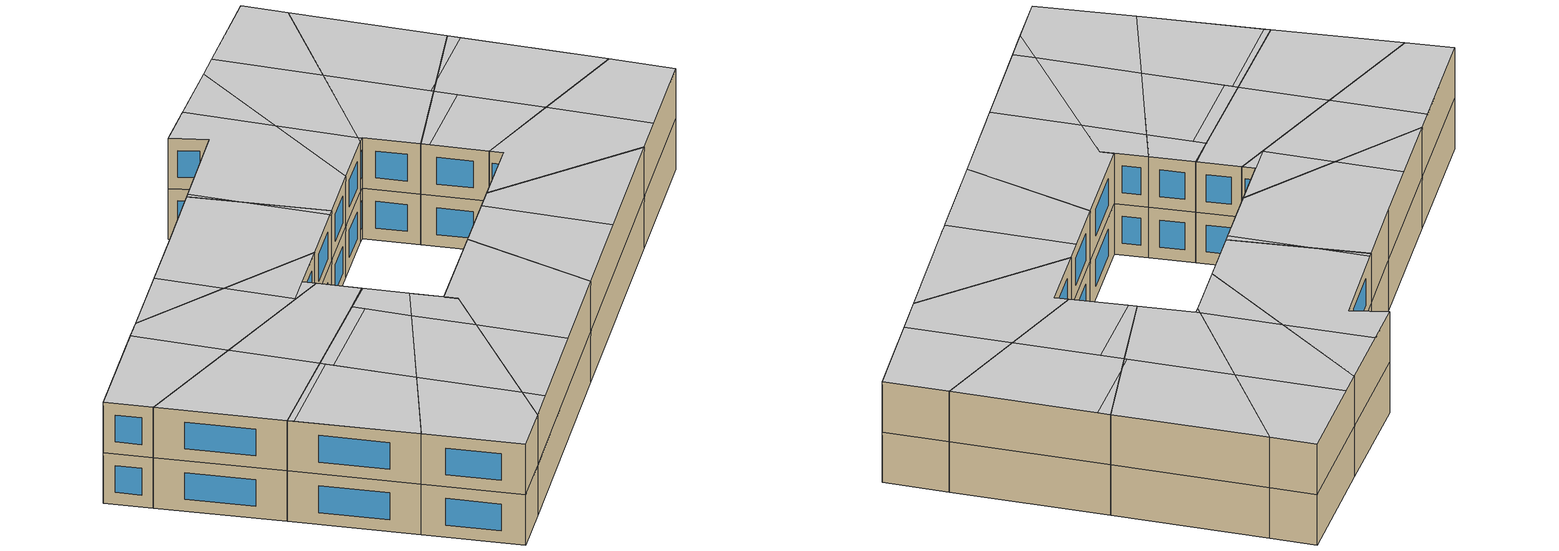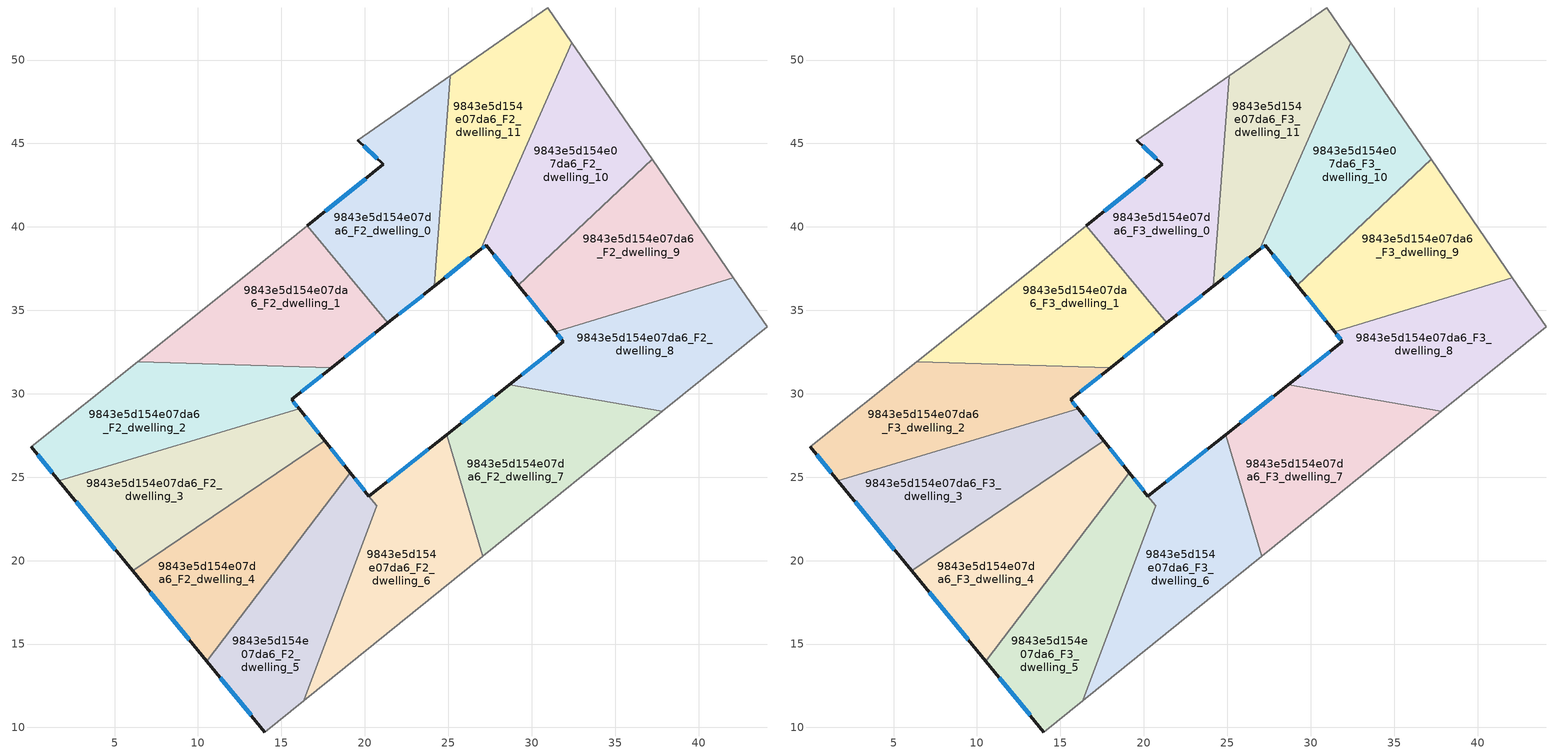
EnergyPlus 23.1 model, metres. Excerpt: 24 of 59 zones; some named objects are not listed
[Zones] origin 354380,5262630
9843e5d154e07da6_F2_dwelling_0
 floor to 9843e5d154e07da6_F1_dwelling_0 (EU_floor_Construction): 25.12,49.05 24.15,36.43 21.39,34.24 16.55,40.06 21.11,43.76 19.57,45.2 z6
 wall outside (EU_wall_Construction): 21.39,34.24 24.15,36.43 / 19.57,45.2 21.11,43.76 16.55,40.06 z6:9
 wall to 9843e5d154e07da6_F2_dwelling_11 (EU_wall_Construction): 24.15,36.43 25.12,49.05 z6:9
 wall to 9843e5d154e07da6_F2_dwelling_1 (EU_wall_Construction): 16.55,40.06 21.39,34.24 z6:9
 wall adiabatic (EU_wall_Construction): 25.12,49.05 19.57,45.2 z6:9
 window (EU_Window_Construction): 22.03,34.76 23.5,35.92 / 20.04,42.89 17.62,40.93 / 19.93,44.86 20.75,44.1 z6.7:8.3
9843e5d154e07da6_F2_dwelling_1
 floor to 9843e5d154e07da6_F1_dwelling_1 (EU_floor_Construction): 16.55,40.06 21.39,34.24 18.01,31.56 6.39,31.91 13.11,37.27 z6
 wall outside (EU_wall_Construction): 18.01,31.56 21.39,34.24 z6:9
 wall to 9843e5d154e07da6_F2_dwelling_2 (EU_wall_Construction): 6.39,31.91 18.01,31.56 z6:9
 wall adiabatic (EU_wall_Construction): 16.55,40.06 13.11,37.27 6.39,31.91 z6:9
 window (EU_Window_Construction): 18.8,32.19 20.59,33.61 z6.7:8.3
9843e5d154e07da6_F2_dwelling_10
 floor to 9843e5d154e07da6_F1_dwelling_10 (EU_floor_Construction): 32.4,51.04 37.21,44.05 29.2,36.51 27.27,38.91 26.96,38.66 z6
 wall outside (EU_wall_Construction): 26.96,38.66 27.27,38.91 29.2,36.51 z6:9
 wall to 9843e5d154e07da6_F2_dwelling_11 (EU_wall_Construction): 32.4,51.04 26.96,38.66 z6:9
 wall adiabatic (EU_wall_Construction): 37.21,44.05 32.4,51.04 z6:9
 wall to 9843e5d154e07da6_F2_dwelling_9 (EU_wall_Construction): 29.2,36.51 37.21,44.05 z6:9
 window (EU_Window_Construction): 27.72,38.35 28.74,37.07 / 27.03,38.72 27.2,38.85 z6.7:8.3
9843e5d154e07da6_F2_dwelling_11
 floor to 9843e5d154e07da6_F1_dwelling_11 (EU_floor_Construction): 30.97,53.12 32.4,51.04 26.96,38.66 24.15,36.43 25.12,49.05 z6
 wall outside (EU_wall_Construction): 24.15,36.43 26.96,38.66 z6:9
 wall adiabatic (EU_wall_Construction): 32.4,51.04 30.97,53.12 25.12,49.05 z6:9
 window (EU_Window_Construction): 24.81,36.96 26.3,38.14 z6.7:8.3
9843e5d154e07da6_F2_dwelling_2
 floor to 9843e5d154e07da6_F1_dwelling_2 (EU_floor_Construction): 18.01,31.56 15.61,29.66 16.07,29.09 1.67,24.8 0.01,26.83 6.39,31.91 z6
 wall outside (EU_wall_Construction): 16.07,29.09 15.61,29.66 18.01,31.56 / 0.01,26.83 1.67,24.8 z6:9
 wall to 9843e5d154e07da6_F2_dwelling_3 (EU_wall_Construction): 1.67,24.8 16.07,29.09 z6:9
 wall adiabatic (EU_wall_Construction): 6.39,31.91 0.01,26.83 z6:9
 window (EU_Window_Construction): 16.18,30.11 17.45,31.12 / 15.96,29.23 15.72,29.53 / 0.4,26.35 1.28,25.28 z6.7:8.3
9843e5d154e07da6_F2_dwelling_3
 floor to 9843e5d154e07da6_F1_dwelling_3 (EU_floor_Construction): 16.07,29.09 17.59,27.2 6.1,19.39 1.67,24.8 z6
 wall outside (EU_wall_Construction): 17.59,27.2 16.07,29.09 / 1.67,24.8 6.1,19.39 z6:9
 wall to 9843e5d154e07da6_F2_dwelling_4 (EU_wall_Construction): 6.1,19.39 17.59,27.2 z6:9
 window (EU_Window_Construction): 17.23,27.64 16.42,28.65 / 2.71,23.53 5.06,20.66 z6.7:8.3
9843e5d154e07da6_F2_dwelling_4
 floor to 9843e5d154e07da6_F1_dwelling_4 (EU_floor_Construction): 17.59,27.2 19.12,25.28 10.53,13.97 6.1,19.39 z6
 wall outside (EU_wall_Construction): 19.12,25.28 17.59,27.2 / 6.1,19.39 10.53,13.97 z6:9
 wall to 9843e5d154e07da6_F2_dwelling_5 (EU_wall_Construction): 10.53,13.97 19.12,25.28 z6:9
 window (EU_Window_Construction): 18.76,25.73 17.94,26.75 / 7.14,18.12 9.48,15.24 z6.7:8.3
9843e5d154e07da6_F2_dwelling_5
 floor to 9843e5d154e07da6_F1_dwelling_5 (EU_floor_Construction): 19.12,25.28 20.71,23.28 16.32,11.61 14,9.73 10.53,13.97 z6
 wall outside (EU_wall_Construction): 10.53,13.97 14,9.73 / 20.25,23.86 19.12,25.28 z6:9
 wall adiabatic (EU_wall_Construction): 14,9.73 16.32,11.61 z6:9
 wall to 9843e5d154e07da6_F2_dwelling_6 (EU_wall_Construction): 16.32,11.61 20.71,23.28 20.25,23.86 z6:9
 window (EU_Window_Construction): 11.34,12.98 13.18,10.73 / 19.98,24.19 19.38,24.95 z6.7:8.3
9843e5d154e07da6_F2_dwelling_6
 floor to 9843e5d154e07da6_F1_dwelling_6 (EU_floor_Construction): 24.9,27.56 27.06,20.27 16.32,11.61 20.71,23.28 20.25,23.86 z6
 wall outside (EU_wall_Construction): 24.9,27.56 20.25,23.86 z6:9
 wall to 9843e5d154e07da6_F2_dwelling_7 (EU_wall_Construction): 27.06,20.27 24.9,27.56 z6:9
 wall adiabatic (EU_wall_Construction): 16.32,11.61 27.06,20.27 z6:9
 window (EU_Window_Construction): 23.8,26.69 21.34,24.73 z6.7:8.3
9843e5d154e07da6_F2_dwelling_7
 floor to 9843e5d154e07da6_F1_dwelling_7 (EU_floor_Construction): 37.83,28.95 27.06,20.27 24.9,27.56 28.65,30.54 z6
 wall outside (EU_wall_Construction): 28.65,30.54 24.9,27.56 z6:9
 wall to 9843e5d154e07da6_F2_dwelling_8 (EU_wall_Construction): 37.83,28.95 28.65,30.54 z6:9
 wall adiabatic (EU_wall_Construction): 27.06,20.27 37.83,28.95 z6:9
 window (EU_Window_Construction): 27.77,29.84 25.78,28.26 z6.7:8.3
9843e5d154e07da6_F2_dwelling_8
 floor to 9843e5d154e07da6_F1_dwelling_8 (EU_floor_Construction): 42.09,36.96 44.11,34.02 37.83,28.95 28.65,30.54 31.9,33.12 31.43,33.72 z6
 wall outside (EU_wall_Construction): 31.43,33.72 31.9,33.12 28.65,30.54 z6:9
 wall to 9843e5d154e07da6_F2_dwelling_9 (EU_wall_Construction): 42.09,36.96 31.43,33.72 z6:9
 wall adiabatic (EU_wall_Construction): 37.83,28.95 44.11,34.02 42.09,36.96 z6:9
 window (EU_Window_Construction): 31.14,32.52 29.42,31.15 / 31.54,33.58 31.79,33.26 z6.7:8.3
9843e5d154e07da6_F2_dwelling_9
 floor to 9843e5d154e07da6_F1_dwelling_9 (EU_floor_Construction): 37.21,44.05 42.09,36.96 31.43,33.72 29.2,36.51 z6
 wall outside (EU_wall_Construction): 29.2,36.51 31.43,33.72 z6:9
 wall adiabatic (EU_wall_Construction): 42.09,36.96 37.21,44.05 z6:9
 window (EU_Window_Construction): 29.72,35.85 30.9,34.37 z6.7:8.3
9843e5d154e07da6_F3_dwelling_0
 floor to 9843e5d154e07da6_F2_dwelling_0 (EU_floor_Construction): 25.12,49.05 24.15,36.43 21.39,34.24 16.55,40.06 21.11,43.76 19.57,45.2 z9
 wall outside (EU_wall_Construction): 21.39,34.24 24.15,36.43 / 19.57,45.2 21.11,43.76 16.55,40.06 z9:12
 wall to 9843e5d154e07da6_F3_dwelling_11 (EU_wall_Construction): 24.15,36.43 25.12,49.05 z9:12
 wall to 9843e5d154e07da6_F3_dwelling_1 (EU_wall_Construction): 16.55,40.06 21.39,34.24 z9:12
 wall adiabatic (EU_wall_Construction): 25.12,49.05 19.57,45.2 z9:12
 window (EU_Window_Construction): 22.03,34.76 23.5,35.92 / 20.04,42.89 17.62,40.93 / 19.93,44.86 20.75,44.1 z9.7:11.3
 ceiling to 9843e5d154e07da6_F4_dwelling_6 (EU_floor_Construction): 24.15,36.43 24.63,42.7 21.83,46.77 21.79,46.74 19.57,45.2 21.11,43.76 16.82,40.28 16.76,40.23 18.42,37.81 21.39,34.24 z12
 ceiling to 9843e5d154e07da6_F4_dwelling_7 (EU_floor_Construction): 24.63,42.7 25.12,49.05 21.83,46.77 z12
 ceiling to 9843e5d154e07da6_F4_dwelling_4 (EU_floor_Construction): 18.42,37.81 16.76,40.23 16.55,40.06 z12
9843e5d154e07da6_F3_dwelling_1
 floor to 9843e5d154e07da6_F2_dwelling_1 (EU_floor_Construction): 16.55,40.06 21.39,34.24 18.01,31.56 6.39,31.91 13.11,37.27 z9
 wall outside (EU_wall_Construction): 18.01,31.56 21.39,34.24 z9:12
 wall to 9843e5d154e07da6_F3_dwelling_2 (EU_wall_Construction): 6.39,31.91 18.01,31.56 z9:12
 wall adiabatic (EU_wall_Construction): 16.55,40.06 13.11,37.27 6.39,31.91 z9:12
 window (EU_Window_Construction): 18.8,32.19 20.59,33.61 z9.7:11.3
 ceiling to 9843e5d154e07da6_F4_dwelling_4 (EU_floor_Construction): 21.05,33.98 18.42,37.81 16.55,40.06 13.11,37.27 9.99,34.79 12.08,31.74 18.01,31.56 z12
 ceiling to 9843e5d154e07da6_F4_dwelling_2 (EU_floor_Construction): 12.08,31.74 9.99,34.79 6.39,31.91 z12
 ceiling to 9843e5d154e07da6_F4_dwelling_6 (EU_floor_Construction): 21.39,34.24 18.42,37.81 21.05,33.98 z12
9843e5d154e07da6_F3_dwelling_10
 floor to 9843e5d154e07da6_F2_dwelling_10 (EU_floor_Construction): 32.4,51.04 37.21,44.05 29.2,36.51 27.27,38.91 26.96,38.66 z9
 wall outside (EU_wall_Construction): 26.96,38.66 27.27,38.91 29.2,36.51 z9:12
 wall to 9843e5d154e07da6_F3_dwelling_11 (EU_wall_Construction): 32.4,51.04 26.96,38.66 z9:12
 wall adiabatic (EU_wall_Construction): 37.21,44.05 32.4,51.04 z9:12
 wall to 9843e5d154e07da6_F3_dwelling_9 (EU_wall_Construction): 29.2,36.51 37.21,44.05 z9:12
 window (EU_Window_Construction): 27.72,38.35 28.74,37.07 / 27.03,38.72 27.2,38.85 z9.7:11.3
 ceiling adiabatic (EU_roof_Construction): 33.85,40.89 37.21,44.05 32.4,51.04 29.76,45.03 33.01,40.31 z12; 27.24,38.89 27.13,39.06 26.96,38.66 z12
 ceiling to 9843e5d154e07da6_F4_dwelling_7 (EU_floor_Construction): 33.1,40.18 29.76,45.03 27.13,39.06 27.24,38.89 27.27,38.91 29.2,36.51 z12
 ceiling to 9843e5d154e07da6_F4_dwelling_10 (EU_floor_Construction): 33.85,40.89 33.01,40.31 33.1,40.18 z12
9843e5d154e07da6_F3_dwelling_11
 floor to 9843e5d154e07da6_F2_dwelling_11 (EU_floor_Construction): 30.97,53.12 32.4,51.04 26.96,38.66 24.15,36.43 25.12,49.05 z9
 wall outside (EU_wall_Construction): 24.15,36.43 26.96,38.66 z9:12
 wall adiabatic (EU_wall_Construction): 32.4,51.04 30.97,53.12 25.12,49.05 z9:12
 window (EU_Window_Construction): 24.81,36.96 26.3,38.14 z9.7:11.3
 ceiling to 9843e5d154e07da6_F4_dwelling_7 (EU_floor_Construction): 27.13,39.06 29.76,45.03 26.39,49.94 25.12,49.05 24.63,42.7 z12
 ceiling adiabatic (EU_roof_Construction): 29.76,45.03 32.4,51.04 30.97,53.12 26.39,49.94 z12
 ceiling to 9843e5d154e07da6_F4_dwelling_6 (EU_floor_Construction): 26.96,38.66 27.13,39.06 24.63,42.7 24.15,36.43 z12
9843e5d154e07da6_F3_dwelling_2
 floor to 9843e5d154e07da6_F2_dwelling_2 (EU_floor_Construction): 18.01,31.56 15.61,29.66 16.07,29.09 1.67,24.8 0.01,26.83 6.39,31.91 z9
 wall outside (EU_wall_Construction): 16.07,29.09 15.61,29.66 18.01,31.56 / 0.01,26.83 1.67,24.8 z9:12
 wall to 9843e5d154e07da6_F3_dwelling_3 (EU_wall_Construction): 1.67,24.8 16.07,29.09 z9:12
 wall adiabatic (EU_wall_Construction): 6.39,31.91 0.01,26.83 z9:12
 window (EU_Window_Construction): 16.18,30.11 17.45,31.12 / 15.96,29.23 15.72,29.53 / 0.4,26.35 1.28,25.28 z9.7:11.3
 ceiling to 9843e5d154e07da6_F4_dwelling_2 (EU_floor_Construction): 16.07,29.09 15.61,29.66 14.26,28.58 12.09,31.74 6.39,31.91 5.36,31.09 8.32,26.79 z12
 ceiling adiabatic (EU_roof_Construction): 18.01,31.56 12.09,31.74 14.26,28.58 z12
 ceiling to 9843e5d154e07da6_F4_dwelling_0 (EU_floor_Construction): 8.32,26.79 5.36,31.09 0.01,26.83 1.67,24.8 z12
9843e5d154e07da6_F3_dwelling_3
 floor to 9843e5d154e07da6_F2_dwelling_3 (EU_floor_Construction): 16.07,29.09 17.59,27.2 6.1,19.39 1.67,24.8 z9
 wall outside (EU_wall_Construction): 17.59,27.2 16.07,29.09 / 1.67,24.8 6.1,19.39 z9:12
 wall to 9843e5d154e07da6_F3_dwelling_4 (EU_wall_Construction): 6.1,19.39 17.59,27.2 z9:12
 window (EU_Window_Construction): 17.23,27.64 16.42,28.65 / 2.71,23.53 5.06,20.66 z9.7:11.3
 ceiling to 9843e5d154e07da6_F4_dwelling_0 (EU_floor_Construction): 11.08,22.77 8.32,26.79 1.67,24.8 6.1,19.39 z12
 ceiling to 9843e5d154e07da6_F4_dwelling_2 (EU_floor_Construction): 15.96,26.09 15.94,26.13 17.55,27.24 16.07,29.09 8.32,26.79 11.08,22.77 z12
 ceiling to 9843e5d154e07da6_F4_dwelling_5 (EU_floor_Construction): 17.58,27.2 17.55,27.24 15.94,26.13 15.96,26.09 z12
9843e5d154e07da6_F3_dwelling_4
 floor to 9843e5d154e07da6_F2_dwelling_4 (EU_floor_Construction): 17.59,27.2 19.12,25.28 10.53,13.97 6.1,19.39 z9
 wall outside (EU_wall_Construction): 19.12,25.28 17.59,27.2 / 6.1,19.39 10.53,13.97 z9:12
 wall to 9843e5d154e07da6_F3_dwelling_5 (EU_wall_Construction): 10.53,13.97 19.12,25.28 z9:12
 window (EU_Window_Construction): 18.76,25.73 17.94,26.75 / 7.14,18.12 9.48,15.24 z9.7:11.3
 ceiling to 9843e5d154e07da6_F4_dwelling_1 (EU_floor_Construction): 10.53,13.97 13.99,18.53 11.26,22.5 6.32,19.11 z12
 ceiling to 9843e5d154e07da6_F4_dwelling_3 (EU_floor_Construction): 13.99,18.53 17.75,23.49 16.37,25.51 11.5,22.16 z12
 ceiling to 9843e5d154e07da6_F4_dwelling_0 (EU_floor_Construction): 11.26,22.5 11.08,22.77 6.1,19.39 6.32,19.11 z12
 ceiling to 9843e5d154e07da6_F4_dwelling_2 (EU_floor_Construction): 16.37,25.51 15.96,26.09 11.08,22.77 11.5,22.16 z12
 ceiling to 9843e5d154e07da6_F4_dwelling_5 (EU_floor_Construction): 17.76,23.49 19.11,25.28 17.58,27.2 15.96,26.09 z12
9843e5d154e07da6_F3_dwelling_5
 floor to 9843e5d154e07da6_F2_dwelling_5 (EU_floor_Construction): 19.12,25.28 20.71,23.28 16.32,11.61 14,9.73 10.53,13.97 z9
 wall outside (EU_wall_Construction): 10.53,13.97 14,9.73 / 20.25,23.86 19.12,25.28 z9:12
 wall adiabatic (EU_wall_Construction): 14,9.73 16.32,11.61 z9:12
 wall to 9843e5d154e07da6_F3_dwelling_6 (EU_wall_Construction): 16.32,11.61 20.71,23.28 20.25,23.86 z9:12
 window (EU_Window_Construction): 11.34,12.98 13.18,10.73 / 19.98,24.19 19.38,24.95 z9.7:11.3
 ceiling to 9843e5d154e07da6_F4_dwelling_3 (EU_floor_Construction): 17.18,13.89 19.72,20.64 17.75,23.49 13.99,18.53 z12
 ceiling to 9843e5d154e07da6_F4_dwelling_1 (EU_floor_Construction): 16.32,11.61 17.18,13.89 13.99,18.53 10.53,13.97 14,9.73 z12
 ceiling to 9843e5d154e07da6_F4_dwelling_5 (EU_floor_Construction): 19.72,20.64 20.71,23.28 19.23,25.13 19.12,25.28 17.76,23.49 z12
9843e5d154e07da6_F3_dwelling_6
 floor to 9843e5d154e07da6_F2_dwelling_6 (EU_floor_Construction): 24.9,27.56 27.06,20.27 16.32,11.61 20.71,23.28 20.25,23.86 z9
 wall outside (EU_wall_Construction): 24.9,27.56 20.25,23.86 z9:12
 wall to 9843e5d154e07da6_F3_dwelling_7 (EU_wall_Construction): 27.06,20.27 24.9,27.56 z9:12
 wall adiabatic (EU_wall_Construction): 16.32,11.61 27.06,20.27 z9:12
 window (EU_Window_Construction): 23.8,26.69 21.34,24.73 z9.7:11.3
 ceiling to 9843e5d154e07da6_F4_dwelling_5 (EU_floor_Construction): 27.06,20.27 24.9,27.56 20.25,23.86 20.71,23.28 19.72,20.64 22.5,16.59 z12
 ceiling to 9843e5d154e07da6_F4_dwelling_3 (EU_floor_Construction): 22.5,16.59 19.72,20.63 17.18,13.89 17.88,12.87 z12
 ceiling to 9843e5d154e07da6_F4_dwelling_1 (EU_floor_Construction): 17.88,12.87 17.18,13.89 16.32,11.61 z12
9843e5d154e07da6_F3_dwelling_7
 floor to 9843e5d154e07da6_F2_dwelling_7 (EU_floor_Construction): 37.83,28.95 27.06,20.27 24.9,27.56 28.65,30.54 z9
 wall outside (EU_wall_Construction): 28.65,30.54 24.9,27.56 z9:12
 wall to 9843e5d154e07da6_F3_dwelling_8 (EU_wall_Construction): 37.83,28.95 28.65,30.54 z9:12
 wall adiabatic (EU_wall_Construction): 27.06,20.27 37.83,28.95 z9:12
 window (EU_Window_Construction): 27.77,29.84 25.78,28.26 z9.7:11.3
 ceiling to 9843e5d154e07da6_F4_dwelling_8 (EU_floor_Construction): 37.83,28.95 28.65,30.54 27.76,29.83 27.62,29.72 27.61,29.71 31.58,23.92 31.9,24.17 32.01,24.26 32.36,24.55 z12
 ceiling to 9843e5d154e07da6_F4_dwelling_5 (EU_floor_Construction): 31.47,23.82 31.58,23.92 27.61,29.71 24.9,27.56 27.06,20.27 z12
9843e5d154e07da6_F3_dwelling_8
 floor to 9843e5d154e07da6_F2_dwelling_8 (EU_floor_Construction): 42.09,36.96 44.11,34.02 37.83,28.95 28.65,30.54 31.9,33.12 31.43,33.72 z9
 wall outside (EU_wall_Construction): 31.43,33.72 31.9,33.12 28.65,30.54 z9:12
 wall to 9843e5d154e07da6_F3_dwelling_9 (EU_wall_Construction): 42.09,36.96 31.43,33.72 z9:12
 wall adiabatic (EU_wall_Construction): 37.83,28.95 44.11,34.02 42.09,36.96 z9:12
 window (EU_Window_Construction): 31.14,32.52 29.42,31.15 / 31.54,33.58 31.79,33.26 z9.7:11.3
 ceiling to 9843e5d154e07da6_F4_dwelling_8 (EU_floor_Construction): 39.74,30.5 36.48,35.25 31.43,33.72 31.9,33.12 28.65,30.54 37.83,28.95 z12
 ceiling to 9843e5d154e07da6_F4_dwelling_10 (EU_floor_Construction): 44.11,34.02 42.09,36.96 36.48,35.25 39.74,30.5 z12
9843e5d154e07da6_F3_dwelling_9
 floor to 9843e5d154e07da6_F2_dwelling_9 (EU_floor_Construction): 37.21,44.05 42.09,36.96 31.43,33.72 29.2,36.51 z9
 wall outside (EU_wall_Construction): 29.2,36.51 31.43,33.72 z9:12
 wall adiabatic (EU_wall_Construction): 42.09,36.96 37.21,44.05 z9:12
 window (EU_Window_Construction): 29.72,35.85 30.9,34.37 z9.7:11.3
 ceiling to 9843e5d154e07da6_F4_dwelling_10 (EU_floor_Construction): 42.09,36.96 37.61,43.47 33.85,40.89 33.1,40.18 36.48,35.25 z12
 ceiling to 9843e5d154e07da6_F4_dwelling_9 (EU_floor_Construction): 37.61,43.47 37.21,44.05 33.85,40.89 z12
 ceiling to 9843e5d154e07da6_F4_dwelling_8 (EU_floor_Construction): 36.48,35.25 33.83,39.11 29.49,36.13 31.43,33.72 z12
 ceiling to 9843e5d154e07da6_F4_dwelling_7 (EU_floor_Construction): 33.83,39.11 33.1,40.18 29.2,36.51 29.49,36.13 z12
[Building]
EU S2 Campaign: North Axis=0; Terrain=City; Solar Distribution=FullExterior
[Site:Location]
Budapest.Ferenc.Liszt.Intl.AP: Latitude=47.437; Longitude=19.256; Time Zone=1; Elevation=185
[SizingPeriod:WeatherFileDays]
AnnualSizingPeriod: Begin Month=1; Begin Day of Month=1; End Month=12; End Day of Month=31; Day of Week for Start Day=Monday; Use Weather File Daylight Saving Period=No; Use Weather File Rain and Snow Indicators=No
[MATERIAL]
EU_InternalMass_Material: Roughness=MediumRough; Thickness=0.1; Conductivity=1; Density=1800; Specific Heat=900; Thermal Absorptance=0.9; Solar Absorptance=0.7; Visible Absorptance=0.7
[MATERIAL:NOMASS] Roughness=MediumRough; Thermal Absorptance=0.9; Solar Absorptance=0.7; Visible Absorptance=0.7
Name | Thermal Resistance
EU_wall_NoMass | 0.832559
EU_roof_NoMass | 1.39638
EU_floor_NoMass | 0.872794
[WINDOWMATERIAL:SIMPLEGLAZINGSYSTEM]
EU_Window_SimpleGlazing: UFactor=2.79869; Solar Heat Gain Coefficient=0.75; Visible Transmittance=0.75
[CONSTRUCTION]
EU_wall_Construction: EU_wall_NoMass
EU_roof_Construction: EU_roof_NoMass
EU_floor_Construction: EU_floor_NoMass
EU_Window_Construction: EU_Window_SimpleGlazing
EU_InternalMass_Construction: EU_InternalMass_Material
[ZONE] Type=1; Multiplier=1; Ceiling Height=autocalculate; Floor Area=autocalculate; Part of Total Floor Area=Yes
Name | Volume
9843e5d154e07da6_F2_dwelling_0; 9843e5d154e07da6_F3_dwelling_0 | 195.883
9843e5d154e07da6_F2_dwelling_1; 9843e5d154e07da6_F3_dwelling_1 | 195.905
9843e5d154e07da6_F2_dwelling_10; 9843e5d154e07da6_F3_dwelling_10; 9843e5d154e07da6_F2_dwelling_9; 9843e5d154e07da6_F3_dwelling_9 | 195.876
9843e5d154e07da6_F2_dwelling_11; 9843e5d154e07da6_F3_dwelling_11 | 195.863
9843e5d154e07da6_F2_dwelling_2; 9843e5d154e07da6_F3_dwelling_2 | 195.862
9843e5d154e07da6_F2_dwelling_3; 9843e5d154e07da6_F3_dwelling_3 | 195.915
9843e5d154e07da6_F2_dwelling_4; 9843e5d154e07da6_F3_dwelling_4 | 195.86
9843e5d154e07da6_F2_dwelling_5; 9843e5d154e07da6_F3_dwelling_5 | 194.479
9843e5d154e07da6_F2_dwelling_6; 9843e5d154e07da6_F3_dwelling_6 | 197.288
9843e5d154e07da6_F2_dwelling_7; 9843e5d154e07da6_F3_dwelling_7 | 195.909
9843e5d154e07da6_F2_dwelling_8; 9843e5d154e07da6_F3_dwelling_8 | 195.891
[INTERNALMASS] Construction=EU_InternalMass_Construction
Name | Zone or ZoneList | Surface Area
9843e5d154e07da6_F2_dwelling_0_EU_InternalMass | 9843e5d154e07da6_F2_dwelling_0 | 65.2944
9843e5d154e07da6_F2_dwelling_1_EU_InternalMass | 9843e5d154e07da6_F2_dwelling_1 | 65.3015
9843e5d154e07da6_F2_dwelling_2_EU_InternalMass | 9843e5d154e07da6_F2_dwelling_2 | 65.2873
9843e5d154e07da6_F2_dwelling_3_EU_InternalMass | 9843e5d154e07da6_F2_dwelling_3 | 65.3051
9843e5d154e07da6_F2_dwelling_4_EU_InternalMass | 9843e5d154e07da6_F2_dwelling_4 | 65.2865
9843e5d154e07da6_F2_dwelling_5_EU_InternalMass | 9843e5d154e07da6_F2_dwelling_5 | 64.8325
9843e5d154e07da6_F2_dwelling_6_EU_InternalMass | 9843e5d154e07da6_F2_dwelling_6 | 65.7635
9843e5d154e07da6_F2_dwelling_7_EU_InternalMass | 9843e5d154e07da6_F2_dwelling_7 | 65.303
9843e5d154e07da6_F2_dwelling_8_EU_InternalMass | 9843e5d154e07da6_F2_dwelling_8 | 65.2969
9843e5d154e07da6_F2_dwelling_9_EU_InternalMass | 9843e5d154e07da6_F2_dwelling_9 | 65.2919
9843e5d154e07da6_F2_dwelling_10_EU_InternalMass | 9843e5d154e07da6_F2_dwelling_10 | 65.2919
9843e5d154e07da6_F2_dwelling_11_EU_InternalMass | 9843e5d154e07da6_F2_dwelling_11 | 65.2875
9843e5d154e07da6_F3_dwelling_0_EU_InternalMass | 9843e5d154e07da6_F3_dwelling_0 | 65.2944
9843e5d154e07da6_F3_dwelling_1_EU_InternalMass | 9843e5d154e07da6_F3_dwelling_1 | 65.3015
9843e5d154e07da6_F3_dwelling_2_EU_InternalMass | 9843e5d154e07da6_F3_dwelling_2 | 65.2873
9843e5d154e07da6_F3_dwelling_3_EU_InternalMass | 9843e5d154e07da6_F3_dwelling_3 | 65.3051
9843e5d154e07da6_F3_dwelling_4_EU_InternalMass | 9843e5d154e07da6_F3_dwelling_4 | 65.2865
9843e5d154e07da6_F3_dwelling_5_EU_InternalMass | 9843e5d154e07da6_F3_dwelling_5 | 64.8325
9843e5d154e07da6_F3_dwelling_6_EU_InternalMass | 9843e5d154e07da6_F3_dwelling_6 | 65.7635
9843e5d154e07da6_F3_dwelling_7_EU_InternalMass | 9843e5d154e07da6_F3_dwelling_7 | 65.303
9843e5d154e07da6_F3_dwelling_8_EU_InternalMass | 9843e5d154e07da6_F3_dwelling_8 | 65.2969
9843e5d154e07da6_F3_dwelling_9_EU_InternalMass | 9843e5d154e07da6_F3_dwelling_9 | 65.2919
9843e5d154e07da6_F3_dwelling_10_EU_InternalMass | 9843e5d154e07da6_F3_dwelling_10 | 65.2919
9843e5d154e07da6_F3_dwelling_11_EU_InternalMass | 9843e5d154e07da6_F3_dwelling_11 | 65.2875
[OTHEREQUIPMENT] Fuel Type=Electricity; Design Level Calculation Method=Watts/Area; Power per Zone Floor Area=1; Fraction Latent=0; Fraction Radiant=0; Fraction Lost=0; Carbon Dioxide Generation Rate=0; EndUse Subcategory=EU_Step8_InternalGains
Name | Zone or ZoneList or Space or SpaceList | Schedule
EU_Step8_InternalGain_9843e5d154e07da6_F2_dwelling_0_f000 | 9843e5d154e07da6_F2_dwelling_0 | EU_Step8_GainSchedule_9843e5d154e07da6_F2_dwelling_0_f000
EU_Step8_InternalGain_9843e5d154e07da6_F2_dwelling_1_f000 | 9843e5d154e07da6_F2_dwelling_1 | EU_Step8_GainSchedule_9843e5d154e07da6_F2_dwelling_1_f000
EU_Step8_InternalGain_9843e5d154e07da6_F2_dwelling_2_f000 | 9843e5d154e07da6_F2_dwelling_2 | EU_Step8_GainSchedule_9843e5d154e07da6_F2_dwelling_2_f000
EU_Step8_InternalGain_9843e5d154e07da6_F2_dwelling_3_f000 | 9843e5d154e07da6_F2_dwelling_3 | EU_Step8_GainSchedule_9843e5d154e07da6_F2_dwelling_3_f000
EU_Step8_InternalGain_9843e5d154e07da6_F2_dwelling_4_f000 | 9843e5d154e07da6_F2_dwelling_4 | EU_Step8_GainSchedule_9843e5d154e07da6_F2_dwelling_4_f000
EU_Step8_InternalGain_9843e5d154e07da6_F2_dwelling_5_f000 | 9843e5d154e07da6_F2_dwelling_5 | EU_Step8_GainSchedule_9843e5d154e07da6_F2_dwelling_5_f000
EU_Step8_InternalGain_9843e5d154e07da6_F2_dwelling_6_f000 | 9843e5d154e07da6_F2_dwelling_6 | EU_Step8_GainSchedule_9843e5d154e07da6_F2_dwelling_6_f000
EU_Step8_InternalGain_9843e5d154e07da6_F2_dwelling_7_f000 | 9843e5d154e07da6_F2_dwelling_7 | EU_Step8_GainSchedule_9843e5d154e07da6_F2_dwelling_7_f000
EU_Step8_InternalGain_9843e5d154e07da6_F2_dwelling_8_f000 | 9843e5d154e07da6_F2_dwelling_8 | EU_Step8_GainSchedule_9843e5d154e07da6_F2_dwelling_8_f000
EU_Step8_InternalGain_9843e5d154e07da6_F2_dwelling_9_f000 | 9843e5d154e07da6_F2_dwelling_9 | EU_Step8_GainSchedule_9843e5d154e07da6_F2_dwelling_9_f000
EU_Step8_InternalGain_9843e5d154e07da6_F2_dwelling_10_f000 | 9843e5d154e07da6_F2_dwelling_10 | EU_Step8_GainSchedule_9843e5d154e07da6_F2_dwelling_10_f000
EU_Step8_InternalGain_9843e5d154e07da6_F2_dwelling_11_f000 | 9843e5d154e07da6_F2_dwelling_11 | EU_Step8_GainSchedule_9843e5d154e07da6_F2_dwelling_11_f000
EU_Step8_InternalGain_9843e5d154e07da6_F3_dwelling_0_f000 | 9843e5d154e07da6_F3_dwelling_0 | EU_Step8_GainSchedule_9843e5d154e07da6_F3_dwelling_0_f000
EU_Step8_InternalGain_9843e5d154e07da6_F3_dwelling_1_f000 | 9843e5d154e07da6_F3_dwelling_1 | EU_Step8_GainSchedule_9843e5d154e07da6_F3_dwelling_1_f000
EU_Step8_InternalGain_9843e5d154e07da6_F3_dwelling_2_f000 | 9843e5d154e07da6_F3_dwelling_2 | EU_Step8_GainSchedule_9843e5d154e07da6_F3_dwelling_2_f000
EU_Step8_InternalGain_9843e5d154e07da6_F3_dwelling_3_f000 | 9843e5d154e07da6_F3_dwelling_3 | EU_Step8_GainSchedule_9843e5d154e07da6_F3_dwelling_3_f000
EU_Step8_InternalGain_9843e5d154e07da6_F3_dwelling_4_f000 | 9843e5d154e07da6_F3_dwelling_4 | EU_Step8_GainSchedule_9843e5d154e07da6_F3_dwelling_4_f000
EU_Step8_InternalGain_9843e5d154e07da6_F3_dwelling_5_f000 | 9843e5d154e07da6_F3_dwelling_5 | EU_Step8_GainSchedule_9843e5d154e07da6_F3_dwelling_5_f000
EU_Step8_InternalGain_9843e5d154e07da6_F3_dwelling_6_f000 | 9843e5d154e07da6_F3_dwelling_6 | EU_Step8_GainSchedule_9843e5d154e07da6_F3_dwelling_6_f000
EU_Step8_InternalGain_9843e5d154e07da6_F3_dwelling_7_f000 | 9843e5d154e07da6_F3_dwelling_7 | EU_Step8_GainSchedule_9843e5d154e07da6_F3_dwelling_7_f000
EU_Step8_InternalGain_9843e5d154e07da6_F3_dwelling_8_f000 | 9843e5d154e07da6_F3_dwelling_8 | EU_Step8_GainSchedule_9843e5d154e07da6_F3_dwelling_8_f000
EU_Step8_InternalGain_9843e5d154e07da6_F3_dwelling_9_f000 | 9843e5d154e07da6_F3_dwelling_9 | EU_Step8_GainSchedule_9843e5d154e07da6_F3_dwelling_9_f000
EU_Step8_InternalGain_9843e5d154e07da6_F3_dwelling_10_f000 | 9843e5d154e07da6_F3_dwelling_10 | EU_Step8_GainSchedule_9843e5d154e07da6_F3_dwelling_10_f000
EU_Step8_InternalGain_9843e5d154e07da6_F3_dwelling_11_f000 | 9843e5d154e07da6_F3_dwelling_11 | EU_Step8_GainSchedule_9843e5d154e07da6_F3_dwelling_11_f000
[ZONEVENTILATION:DESIGNFLOWRATE] Schedule=EU_AlwaysOn; Design Flow Rate Calculation Method=AirChanges/Hour; Air Changes per Hour=0.475469; Ventilation Type=Natural; Fan Pressure Rise=0; Fan Total Efficiency=1; Constant Term Coefficient=1; Temperature Term Coefficient=0; Velocity Term Coefficient=0; Velocity Squared Term Coefficient=0; Minimum Indoor Temperature=-100; Maximum Indoor Temperature=100; Delta Temperature=-100; Minimum Outdoor Temperature=-100; Maximum Outdoor Temperature=100; Maximum Wind Speed=40
Name | Zone or ZoneList or Space or SpaceList
EU_ConstantAir_9843e5d154e07da6_F2_dwelling_0 | 9843e5d154e07da6_F2_dwelling_0
EU_ConstantAir_9843e5d154e07da6_F2_dwelling_1 | 9843e5d154e07da6_F2_dwelling_1
EU_ConstantAir_9843e5d154e07da6_F2_dwelling_2 | 9843e5d154e07da6_F2_dwelling_2
EU_ConstantAir_9843e5d154e07da6_F2_dwelling_3 | 9843e5d154e07da6_F2_dwelling_3
EU_ConstantAir_9843e5d154e07da6_F2_dwelling_4 | 9843e5d154e07da6_F2_dwelling_4
EU_ConstantAir_9843e5d154e07da6_F2_dwelling_5 | 9843e5d154e07da6_F2_dwelling_5
EU_ConstantAir_9843e5d154e07da6_F2_dwelling_6 | 9843e5d154e07da6_F2_dwelling_6
EU_ConstantAir_9843e5d154e07da6_F2_dwelling_7 | 9843e5d154e07da6_F2_dwelling_7
EU_ConstantAir_9843e5d154e07da6_F2_dwelling_8 | 9843e5d154e07da6_F2_dwelling_8
EU_ConstantAir_9843e5d154e07da6_F2_dwelling_9 | 9843e5d154e07da6_F2_dwelling_9
EU_ConstantAir_9843e5d154e07da6_F2_dwelling_10 | 9843e5d154e07da6_F2_dwelling_10
EU_ConstantAir_9843e5d154e07da6_F2_dwelling_11 | 9843e5d154e07da6_F2_dwelling_11
EU_ConstantAir_9843e5d154e07da6_F3_dwelling_0 | 9843e5d154e07da6_F3_dwelling_0
EU_ConstantAir_9843e5d154e07da6_F3_dwelling_1 | 9843e5d154e07da6_F3_dwelling_1
EU_ConstantAir_9843e5d154e07da6_F3_dwelling_2 | 9843e5d154e07da6_F3_dwelling_2
EU_ConstantAir_9843e5d154e07da6_F3_dwelling_3 | 9843e5d154e07da6_F3_dwelling_3
EU_ConstantAir_9843e5d154e07da6_F3_dwelling_4 | 9843e5d154e07da6_F3_dwelling_4
EU_ConstantAir_9843e5d154e07da6_F3_dwelling_5 | 9843e5d154e07da6_F3_dwelling_5
EU_ConstantAir_9843e5d154e07da6_F3_dwelling_6 | 9843e5d154e07da6_F3_dwelling_6
EU_ConstantAir_9843e5d154e07da6_F3_dwelling_7 | 9843e5d154e07da6_F3_dwelling_7
EU_ConstantAir_9843e5d154e07da6_F3_dwelling_8 | 9843e5d154e07da6_F3_dwelling_8
EU_ConstantAir_9843e5d154e07da6_F3_dwelling_9 | 9843e5d154e07da6_F3_dwelling_9
EU_ConstantAir_9843e5d154e07da6_F3_dwelling_10 | 9843e5d154e07da6_F3_dwelling_10
EU_ConstantAir_9843e5d154e07da6_F3_dwelling_11 | 9843e5d154e07da6_F3_dwelling_11
[HVACTEMPLATE:ZONE:IDEALLOADSAIRSYSTEM] System Availability Schedule=EU_AlwaysOn; Maximum Heating Supply Air Temperature=50; Minimum Cooling Supply Air Temperature=13; Maximum Heating Supply Air Humidity Ratio=0.0156; Minimum Cooling Supply Air Humidity Ratio=0.0077; Heating Limit=NoLimit; Cooling Limit=NoLimit; Heating Availability Schedule=EU_AlwaysOn; Cooling Availability Schedule=EU_CoolingOff; Dehumidification Control Type=ConstantSensibleHeatRatio; Cooling Sensible Heat Ratio=0.7; Dehumidification Setpoint=60; Humidification Control Type=None; Humidification Setpoint=30; Outdoor Air Method=None; Outdoor Air Flow Rate per Person=0.00944; Outdoor Air Flow Rate per Zone Floor Area=0; Outdoor Air Flow Rate per Zone=0; Demand Controlled Ventilation Type=None; Outdoor Air Economizer Type=NoEconomizer; Heat Recovery Type=None; Sensible Heat Recovery Effectiveness=0.7; Latent Heat Recovery Effectiveness=0.65
Name | Template Thermostat
9843e5d154e07da6_F2_dwelling_0 | EU_HeatOnly_9843e5d154e07da6_F2_dwelling_0
9843e5d154e07da6_F2_dwelling_1 | EU_HeatOnly_9843e5d154e07da6_F2_dwelling_1
9843e5d154e07da6_F2_dwelling_2 | EU_HeatOnly_9843e5d154e07da6_F2_dwelling_2
9843e5d154e07da6_F2_dwelling_3 | EU_HeatOnly_9843e5d154e07da6_F2_dwelling_3
9843e5d154e07da6_F2_dwelling_4 | EU_HeatOnly_9843e5d154e07da6_F2_dwelling_4
9843e5d154e07da6_F2_dwelling_5 | EU_HeatOnly_9843e5d154e07da6_F2_dwelling_5
9843e5d154e07da6_F2_dwelling_6 | EU_HeatOnly_9843e5d154e07da6_F2_dwelling_6
9843e5d154e07da6_F2_dwelling_7 | EU_HeatOnly_9843e5d154e07da6_F2_dwelling_7
9843e5d154e07da6_F2_dwelling_8 | EU_HeatOnly_9843e5d154e07da6_F2_dwelling_8
9843e5d154e07da6_F2_dwelling_9 | EU_HeatOnly_9843e5d154e07da6_F2_dwelling_9
9843e5d154e07da6_F2_dwelling_10 | EU_HeatOnly_9843e5d154e07da6_F2_dwelling_10
9843e5d154e07da6_F2_dwelling_11 | EU_HeatOnly_9843e5d154e07da6_F2_dwelling_11
9843e5d154e07da6_F3_dwelling_0 | EU_HeatOnly_9843e5d154e07da6_F3_dwelling_0
9843e5d154e07da6_F3_dwelling_1 | EU_HeatOnly_9843e5d154e07da6_F3_dwelling_1
9843e5d154e07da6_F3_dwelling_2 | EU_HeatOnly_9843e5d154e07da6_F3_dwelling_2
9843e5d154e07da6_F3_dwelling_3 | EU_HeatOnly_9843e5d154e07da6_F3_dwelling_3
9843e5d154e07da6_F3_dwelling_4 | EU_HeatOnly_9843e5d154e07da6_F3_dwelling_4
9843e5d154e07da6_F3_dwelling_5 | EU_HeatOnly_9843e5d154e07da6_F3_dwelling_5
9843e5d154e07da6_F3_dwelling_6 | EU_HeatOnly_9843e5d154e07da6_F3_dwelling_6
9843e5d154e07da6_F3_dwelling_7 | EU_HeatOnly_9843e5d154e07da6_F3_dwelling_7
9843e5d154e07da6_F3_dwelling_8 | EU_HeatOnly_9843e5d154e07da6_F3_dwelling_8
9843e5d154e07da6_F3_dwelling_9 | EU_HeatOnly_9843e5d154e07da6_F3_dwelling_9
9843e5d154e07da6_F3_dwelling_10 | EU_HeatOnly_9843e5d154e07da6_F3_dwelling_10
9843e5d154e07da6_F3_dwelling_11 | EU_HeatOnly_9843e5d154e07da6_F3_dwelling_11
[SIZING:ZONE] Zone Cooling Design Supply Air Temperature Input Method=SupplyAirTemperature; Zone Cooling Design Supply Air Temperature=13; Zone Heating Design Supply Air Temperature Input Method=SupplyAirTemperature; Zone Heating Design Supply Air Temperature=50; Zone Cooling Design Supply Air Humidity Ratio=0.008; Zone Heating Design Supply Air Humidity Ratio=0.008; Cooling Design Air Flow Method=DesignDay; Cooling Design Air Flow Rate=0; Cooling Minimum Air Flow per Zone Floor Area=0.000762; Cooling Minimum Air Flow=0; Cooling Minimum Air Flow Fraction=0.2; Heating Design Air Flow Method=DesignDay; Heating Design Air Flow Rate=0; Heating Maximum Air Flow per Zone Floor Area=0.002032; Heating Maximum Air Flow=0.141576; Heating Maximum Air Flow Fraction=0.3; Account for Dedicated Outdoor Air System=No; Dedicated Outdoor Air System Control Strategy=NeutralSupplyAir; Dedicated Outdoor Air Low Setpoint Temperature for Design=autosize; Dedicated Outdoor Air High Setpoint Temperature for Design=autosize; Zone Load Sizing Method=Sensible Load Only No Latent Load; Zone Latent Cooling Design Supply Air Humidity Ratio Input Method=HumidityRatioDifference; Zone Cooling Design Supply Air Humidity Ratio Difference=0.005; Zone Latent Heating Design Supply Air Humidity Ratio Input Method=HumidityRatioDifference; Zone Humidification Design Supply Air Humidity Ratio Difference=0.005
9843e5d154e07da6_F2_dwelling_0; 9843e5d154e07da6_F2_dwelling_1; 9843e5d154e07da6_F2_dwelling_2; 9843e5d154e07da6_F2_dwelling_3; 9843e5d154e07da6_F2_dwelling_4; 9843e5d154e07da6_F2_dwelling_5; 9843e5d154e07da6_F2_dwelling_6; 9843e5d154e07da6_F2_dwelling_7; 9843e5d154e07da6_F2_dwelling_8; 9843e5d154e07da6_F2_dwelling_9; 9843e5d154e07da6_F2_dwelling_10; 9843e5d154e07da6_F2_dwelling_11; 9843e5d154e07da6_F3_dwelling_0; 9843e5d154e07da6_F3_dwelling_1; 9843e5d154e07da6_F3_dwelling_2; 9843e5d154e07da6_F3_dwelling_3; 9843e5d154e07da6_F3_dwelling_4; 9843e5d154e07da6_F3_dwelling_5; 9843e5d154e07da6_F3_dwelling_6; 9843e5d154e07da6_F3_dwelling_7; 9843e5d154e07da6_F3_dwelling_8; 9843e5d154e07da6_F3_dwelling_9; 9843e5d154e07da6_F3_dwelling_10; 9843e5d154e07da6_F3_dwelling_11
[SCHEDULE:CONSTANT]
Name | Hourly Value
EU_AlwaysOn | 1
EU_CoolingOff | 0
[SCHEDULE:FILE] Column Number=1; Rows to Skip at Top=0; Number of Hours of Data=8760; Column Separator=Comma; Interpolate to Timestep=No; Minutes per Item=60; Adjust Schedule for Daylight Savings=Yes
Name | File
EU_Step8_GainSchedule_9843e5d154e07da6_F2_dwelling_0_f000 | ../../schedules/9843e5d154e07da6/9843e5d154e07da6_F2_dwelling_0_f000_gain.csv
EU_Step8_GainSchedule_9843e5d154e07da6_F2_dwelling_1_f000 | ../../schedules/9843e5d154e07da6/9843e5d154e07da6_F2_dwelling_1_f000_gain.csv
EU_Step8_GainSchedule_9843e5d154e07da6_F2_dwelling_2_f000 | ../../schedules/9843e5d154e07da6/9843e5d154e07da6_F2_dwelling_2_f000_gain.csv
EU_Step8_GainSchedule_9843e5d154e07da6_F2_dwelling_3_f000 | ../../schedules/9843e5d154e07da6/9843e5d154e07da6_F2_dwelling_3_f000_gain.csv
EU_Step8_GainSchedule_9843e5d154e07da6_F2_dwelling_4_f000 | ../../schedules/9843e5d154e07da6/9843e5d154e07da6_F2_dwelling_4_f000_gain.csv
EU_Step8_GainSchedule_9843e5d154e07da6_F2_dwelling_5_f000 | ../../schedules/9843e5d154e07da6/9843e5d154e07da6_F2_dwelling_5_f000_gain.csv
EU_Step8_GainSchedule_9843e5d154e07da6_F2_dwelling_6_f000 | ../../schedules/9843e5d154e07da6/9843e5d154e07da6_F2_dwelling_6_f000_gain.csv
EU_Step8_GainSchedule_9843e5d154e07da6_F2_dwelling_7_f000 | ../../schedules/9843e5d154e07da6/9843e5d154e07da6_F2_dwelling_7_f000_gain.csv
EU_Step8_GainSchedule_9843e5d154e07da6_F2_dwelling_8_f000 | ../../schedules/9843e5d154e07da6/9843e5d154e07da6_F2_dwelling_8_f000_gain.csv
EU_Step8_GainSchedule_9843e5d154e07da6_F2_dwelling_9_f000 | ../../schedules/9843e5d154e07da6/9843e5d154e07da6_F2_dwelling_9_f000_gain.csv
EU_Step8_GainSchedule_9843e5d154e07da6_F2_dwelling_10_f000 | ../../schedules/9843e5d154e07da6/9843e5d154e07da6_F2_dwelling_10_f000_gain.csv
EU_Step8_GainSchedule_9843e5d154e07da6_F2_dwelling_11_f000 | ../../schedules/9843e5d154e07da6/9843e5d154e07da6_F2_dwelling_11_f000_gain.csv
EU_Step8_GainSchedule_9843e5d154e07da6_F3_dwelling_0_f000 | ../../schedules/9843e5d154e07da6/9843e5d154e07da6_F3_dwelling_0_f000_gain.csv
EU_Step8_GainSchedule_9843e5d154e07da6_F3_dwelling_1_f000 | ../../schedules/9843e5d154e07da6/9843e5d154e07da6_F3_dwelling_1_f000_gain.csv
EU_Step8_GainSchedule_9843e5d154e07da6_F3_dwelling_2_f000 | ../../schedules/9843e5d154e07da6/9843e5d154e07da6_F3_dwelling_2_f000_gain.csv
EU_Step8_GainSchedule_9843e5d154e07da6_F3_dwelling_3_f000 | ../../schedules/9843e5d154e07da6/9843e5d154e07da6_F3_dwelling_3_f000_gain.csv
EU_Step8_GainSchedule_9843e5d154e07da6_F3_dwelling_4_f000 | ../../schedules/9843e5d154e07da6/9843e5d154e07da6_F3_dwelling_4_f000_gain.csv
EU_Step8_GainSchedule_9843e5d154e07da6_F3_dwelling_5_f000 | ../../schedules/9843e5d154e07da6/9843e5d154e07da6_F3_dwelling_5_f000_gain.csv
EU_Step8_GainSchedule_9843e5d154e07da6_F3_dwelling_6_f000 | ../../schedules/9843e5d154e07da6/9843e5d154e07da6_F3_dwelling_6_f000_gain.csv
EU_Step8_GainSchedule_9843e5d154e07da6_F3_dwelling_7_f000 | ../../schedules/9843e5d154e07da6/9843e5d154e07da6_F3_dwelling_7_f000_gain.csv
EU_Step8_GainSchedule_9843e5d154e07da6_F3_dwelling_8_f000 | ../../schedules/9843e5d154e07da6/9843e5d154e07da6_F3_dwelling_8_f000_gain.csv
EU_Step8_GainSchedule_9843e5d154e07da6_F3_dwelling_9_f000 | ../../schedules/9843e5d154e07da6/9843e5d154e07da6_F3_dwelling_9_f000_gain.csv
EU_Step8_GainSchedule_9843e5d154e07da6_F3_dwelling_10_f000 | ../../schedules/9843e5d154e07da6/9843e5d154e07da6_F3_dwelling_10_f000_gain.csv
EU_Step8_GainSchedule_9843e5d154e07da6_F3_dwelling_11_f000 | ../../schedules/9843e5d154e07da6/9843e5d154e07da6_F3_dwelling_11_f000_gain.csv
